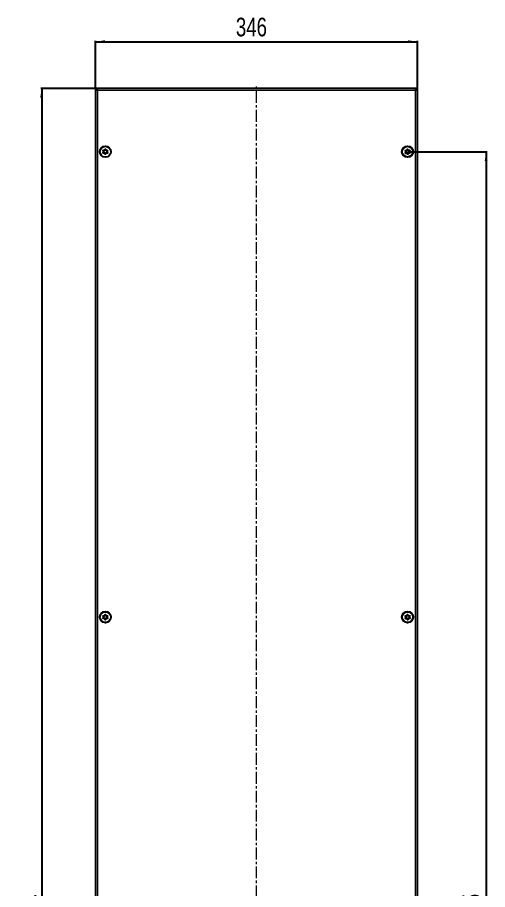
# Model space of a CAD drawing. Header units: millimetres. Extents: x 171 to 1290, y -693 to 1285.
# Drawn here: x 171 to 676, y 309 to 1246 of the extents above; entities that cross this region are included whole.
import ezdxf

# ---------------------------------------------------------------- set-up
doc = ezdxf.new("R2010")
doc.units = ezdxf.units.MM
doc.linetypes.add('CENTERX2', pattern=[20.32, 12.7, -2.54, 2.54, -2.54])
doc.layers.add('FORMAT', color=7, linetype='Continuous')
doc.styles.add('SLDTEXTSTYLE0', font='TXT', dxfattribs={"width": 0.75})
doc.dimstyles.new('SLDDIMSTYLE0', dxfattribs={"dimtxt": 20, "dimasz": 10, "dimexe": 0, "dimexo": 0.0625, "dimgap": 5, "dimtad": 2, "dimdec": 1, "dimrnd": 1e-09, "dimzin": 12, "dimdsep": 46, "dimtxsty": 'SLDTEXTSTYLE0', "dimsah": 1, "dimcen": 0.09, "dimadec": 0, "dimazin": 3, "dimtfac": 1, "dimtofl": 0, "dimtmove": 0, "dimatfit": 3, "dimfxl": 0, "dimfrac": 2, "dimtolj": 1, "dimtzin": 12, "dimarcsym": 0})

# ---------------------------------------------------------------- blocks, each defined once
blk = doc.blocks.new('_D')
at = {"layer": 'FORMAT'}
for p, q in [((254.72, 1170.1), (254.72, 1221.26)), ((254.72, 1220.26), (600.72, 1220.26)), ((600.72, 1170.1), (600.72, 1221.26))]:
    blk.add_line(p, q, dxfattribs=at)
for points in [[(254.72, 1220.26), (264.72, 1218.72), (264.72, 1221.8)], [(600.72, 1220.26), (590.72, 1221.8), (590.72, 1218.72)]]:
    blk.add_solid(points, dxfattribs=at)
at = {"layer": 'FORMAT', "insert": (405.55, 1246.04), "char_height": 20, "attachment_point": 1, "style": 'SLDTEXTSTYLE0'}
blk.add_mtext('346', dxfattribs=at)
blk = doc.blocks.new('_D_1')
at = {"layer": 'FORMAT'}
for p, q in [((256.41, 1170.09), (195.71, 1170.09)), ((196.71, 1170.09), (196.71, -590.91)), ((256.41, -590.91), (195.71, -590.91))]:
    blk.add_line(p, q, dxfattribs=at)
for points in [[(196.71, 1170.09), (195.17, 1160.09), (198.25, 1160.09)], [(196.71, -590.91), (198.25, -580.91), (195.17, -580.91)]]:
    blk.add_solid(points, dxfattribs=at)
at = {"layer": 'FORMAT', "insert": (170.93, 260.03), "char_height": 20, "attachment_point": 1, "rotation": 90, "style": 'SLDTEXTSTYLE0'}
blk.add_mtext('1761', dxfattribs=at)
blk = doc.blocks.new('_D_2')
at = {"layer": 'FORMAT'}
for p, q in [((590.23, 1102.09), (675.72, 1102.09)), ((674.72, 1102.09), (674.72, -522.91)), ((590.23, -522.91), (675.72, -522.91))]:
    blk.add_line(p, q, dxfattribs=at)
for points in [[(674.72, 1102.09), (673.18, 1092.09), (676.26, 1092.09)], [(674.72, -522.91), (676.26, -512.91), (673.18, -512.91)]]:
    blk.add_solid(points, dxfattribs=at)
at = {"layer": 'FORMAT', "insert": (648.94, 260.03), "char_height": 20, "attachment_point": 1, "rotation": 90, "style": 'SLDTEXTSTYLE0'}
blk.add_mtext('1625', dxfattribs=at)

msp = doc.modelspace()

# ---------------------------------------------------------------- linework, layer by layer
at = {"color": 7, "linetype": 'Continuous', "lineweight": 25}
for p, q in [((254.72, 1170.09), (256.22, 1170.09)), ((254.72, 1170.09), (254.72, -590.91)), ((256.42, 1168.97), (256.42, 1170.09)), ((599.02, 1170.09), (256.42, 1170.09)), ((599.02, 1170.09), (599.02, 1168.97)), ((600.72, 1170.09), (599.22, 1170.09)), ((600.72, -590.91), (600.72, 1170.09))]:
    msp.add_line(p, q, dxfattribs=at)
at = {"color": 8, "linetype": 'Continuous', "lineweight": 18}
for p, q in [((598.62, 1167.99), (256.82, 1167.99)), ((256.82, 1167.99), (256.82, -588.81)), ((598.62, -588.81), (598.62, 1167.99))]:
    msp.add_line(p, q, dxfattribs=at)
at = {"color": 7, "linetype": 'Continuous', "lineweight": 25}
for centre, radius in [((265.22, 1102.09), 6), ((265.22, 1102.09), 5.79), ((590.22, 1102.09), 6), ((590.22, 1102.09), 5.78), ((265.22, 1102.09), 1.85), ((590.22, 1102.09), 1.85), ((265.22, 602.09), 6), ((265.22, 602.09), 5.79), ((265.22, 602.09), 1.85), ((590.22, 602.09), 6), ((590.22, 602.09), 5.79), ((590.22, 602.09), 1.85)]:
    msp.add_circle(centre, radius, dxfattribs=at)
for points, knots in [([(254.72, 1170.09), (254.75, 1169.91), (254.81, 1169.56), (255.32, 1169.02), (256.02, 1168.5), (256.56, 1168.16), (256.82, 1167.99)], [0, 0, 0, 0, 0.254757, 0.509649, 0.764542, 1, 1, 1, 1]), ([(256.22, 1170.09), (256.22, 1170), (256.22, 1169.82), (256.26, 1169.55), (256.32, 1169.27), (256.41, 1168.98), (256.5, 1168.72), (256.59, 1168.5), (256.69, 1168.28), (256.76, 1168.11), (256.82, 1167.99)], [0, 0, 0, 0, 0.12932, 0.259537, 0.38885, 0.519059, 0.677145, 0.756725, 0.835282, 1, 1, 1, 1]), ([(598.62, 1167.99), (598.66, 1168.08), (598.74, 1168.26), (598.86, 1168.53), (598.96, 1168.81), (599.06, 1169.1), (599.13, 1169.36), (599.17, 1169.58), (599.21, 1169.8), (599.21, 1169.97), (599.22, 1170.09)], [0, 0, 0, 0, 0.12932, 0.259537, 0.38885, 0.519059, 0.677145, 0.756725, 0.835282, 1, 1, 1, 1]), ([(598.62, 1167.99), (598.9, 1168.17), (599.46, 1168.53), (600.16, 1169.06), (600.63, 1169.58), (600.69, 1169.93), (600.72, 1170.09)], [0, 0, 0, 0, 0.2547527, 0.5096447, 0.7645377, 1, 1, 1, 1]), ([(267.67, 1103.44), (267.66, 1103.45), (267.64, 1103.47), (267.59, 1103.49), (267.45, 1103.52), (267.06, 1103.51), (266.52, 1103.5), (265.97, 1103.8), (265.69, 1104.24), (265.52, 1104.59), (265.4, 1104.8), (265.33, 1104.87), (265.3, 1104.89), (265.26, 1104.89), (265.23, 1104.88), (265.18, 1104.84), (265.02, 1104.62), (264.81, 1104.19), (264.36, 1103.65), (263.65, 1103.56), (263.18, 1103.61), (262.91, 1103.6), (262.85, 1103.57), (262.82, 1103.55), (262.81, 1103.52), (262.81, 1103.48), (262.82, 1103.44), (262.84, 1103.36), (262.95, 1103.16), (263.15, 1102.84), (263.37, 1102.37), (263.33, 1101.74), (263.03, 1101.29), (262.81, 1100.96), (262.75, 1100.83), (262.75, 1100.77), (262.76, 1100.74), (262.79, 1100.71), (262.84, 1100.69), (262.98, 1100.66), (263.37, 1100.67), (263.91, 1100.68), (264.47, 1100.38), (264.74, 1099.94), (264.92, 1099.59), (265.03, 1099.38), (265.1, 1099.31), (265.13, 1099.29), (265.17, 1099.29), (265.2, 1099.3), (265.26, 1099.34), (265.41, 1099.56), (265.62, 1099.99), (266.07, 1100.53), (266.78, 1100.62), (267.25, 1100.57), (267.52, 1100.58), (267.58, 1100.61), (267.61, 1100.63), (267.62, 1100.66), (267.62, 1100.7), (267.62, 1100.74), (267.59, 1100.82), (267.48, 1101.02), (267.28, 1101.34), (267.06, 1101.81), (267.1, 1102.44), (267.4, 1102.89), (267.62, 1103.22), (267.68, 1103.35), (267.68, 1103.41), (267.67, 1103.43), (267.67, 1103.44)], [0, 0, 0, 0, 0.0020087, 0.00442, 0.0093647, 0.0255282, 0.0677053, 0.0957862, 0.1246456, 0.1503415, 0.1605194, 0.1633943, 0.1656965, 0.1672448, 0.1688741, 0.1707699, 0.1786058, 0.2119941, 0.2499945, 0.2879948, 0.3213831, 0.329219, 0.3311148, 0.3327441, 0.3342924, 0.3362166, 0.3385353, 0.3413178, 0.349662, 0.3753578, 0.4042173, 0.4322982, 0.4744753, 0.4906388, 0.4966691, 0.49844, 0.5, 0.5020087, 0.50442, 0.5093647, 0.5255282, 0.5677053, 0.5957862, 0.6246456, 0.6503415, 0.6605194, 0.6633943, 0.6656965, 0.6672448, 0.6688741, 0.6707699, 0.6786058, 0.7119941, 0.7499945, 0.7879948, 0.8213831, 0.829219, 0.8311148, 0.8327441, 0.8342924, 0.8362166, 0.8385353, 0.8413178, 0.849662, 0.8753578, 0.9042173, 0.9322982, 0.9744753, 0.9906388, 0.9966691, 0.99844, 1, 1, 1, 1]), ([(587.76, 1103.44), (587.76, 1103.43), (587.75, 1103.4), (587.76, 1103.34), (587.82, 1103.21), (588.03, 1102.89), (588.33, 1102.44), (588.37, 1101.81), (588.15, 1101.34), (587.94, 1101.01), (587.83, 1100.8), (587.81, 1100.7), (587.81, 1100.66), (587.82, 1100.63), (587.85, 1100.61), (587.91, 1100.58), (588.18, 1100.57), (588.65, 1100.62), (589.36, 1100.53), (589.81, 1099.99), (590.02, 1099.56), (590.18, 1099.34), (590.23, 1099.3), (590.26, 1099.29), (590.29, 1099.29), (590.33, 1099.31), (590.36, 1099.34), (590.41, 1099.4), (590.52, 1099.6), (590.69, 1099.94), (590.97, 1100.38), (591.52, 1100.68), (592.06, 1100.67), (592.45, 1100.66), (592.6, 1100.69), (592.65, 1100.72), (592.67, 1100.74), (592.68, 1100.78), (592.67, 1100.84), (592.61, 1100.97), (592.4, 1101.29), (592.1, 1101.74), (592.06, 1102.37), (592.28, 1102.84), (592.49, 1103.17), (592.6, 1103.38), (592.62, 1103.48), (592.62, 1103.52), (592.61, 1103.55), (592.58, 1103.57), (592.52, 1103.6), (592.25, 1103.61), (591.78, 1103.56), (591.07, 1103.65), (590.62, 1104.19), (590.41, 1104.62), (590.26, 1104.84), (590.2, 1104.88), (590.17, 1104.89), (590.14, 1104.89), (590.11, 1104.87), (590.07, 1104.84), (590.02, 1104.78), (589.91, 1104.58), (589.74, 1104.24), (589.47, 1103.8), (588.91, 1103.5), (588.37, 1103.51), (587.98, 1103.52), (587.83, 1103.49), (587.78, 1103.46), (587.77, 1103.45), (587.76, 1103.44)], [0, 0, 0, 0, 0.002009, 0.00442, 0.009365, 0.025528, 0.067705, 0.095786, 0.124646, 0.150342, 0.160519, 0.163394, 0.165697, 0.167245, 0.168874, 0.17077, 0.178606, 0.211994, 0.249994, 0.287995, 0.321383, 0.329219, 0.331115, 0.332744, 0.334292, 0.336217, 0.338535, 0.341318, 0.349662, 0.375358, 0.404217, 0.432298, 0.474475, 0.490639, 0.496669, 0.49844, 0.5, 0.502009, 0.50442, 0.509365, 0.525528, 0.567705, 0.595786, 0.624646, 0.650342, 0.660519, 0.663394, 0.665697, 0.667245, 0.668874, 0.67077, 0.678606, 0.711994, 0.749994, 0.787995, 0.821383, 0.829219, 0.831115, 0.832744, 0.834292, 0.836217, 0.838535, 0.841318, 0.849662, 0.875358, 0.904217, 0.932298, 0.974475, 0.990639, 0.996669, 0.99844, 1, 1, 1, 1]), ([(267.67, 603.44), (267.66, 603.45), (267.64, 603.47), (267.59, 603.49), (267.45, 603.52), (267.06, 603.51), (266.52, 603.5), (265.97, 603.8), (265.69, 604.24), (265.52, 604.59), (265.4, 604.8), (265.33, 604.87), (265.3, 604.89), (265.26, 604.89), (265.23, 604.88), (265.18, 604.84), (265.02, 604.62), (264.81, 604.19), (264.36, 603.65), (263.65, 603.56), (263.18, 603.61), (262.91, 603.6), (262.85, 603.57), (262.82, 603.55), (262.81, 603.52), (262.81, 603.48), (262.82, 603.44), (262.84, 603.36), (262.95, 603.16), (263.15, 602.84), (263.37, 602.37), (263.33, 601.74), (263.03, 601.29), (262.81, 600.96), (262.75, 600.83), (262.75, 600.77), (262.76, 600.74), (262.79, 600.71), (262.84, 600.69), (262.98, 600.66), (263.37, 600.67), (263.91, 600.68), (264.47, 600.38), (264.74, 599.94), (264.92, 599.59), (265.03, 599.38), (265.1, 599.31), (265.13, 599.29), (265.17, 599.29), (265.2, 599.3), (265.26, 599.34), (265.41, 599.56), (265.62, 599.99), (266.07, 600.53), (266.78, 600.62), (267.25, 600.57), (267.52, 600.58), (267.58, 600.61), (267.61, 600.63), (267.62, 600.66), (267.62, 600.7), (267.62, 600.74), (267.59, 600.82), (267.48, 601.02), (267.28, 601.34), (267.06, 601.81), (267.1, 602.44), (267.4, 602.89), (267.62, 603.22), (267.68, 603.35), (267.68, 603.41), (267.67, 603.43), (267.67, 603.44)], [0, 0, 0, 0, 0.002009, 0.00442, 0.009365, 0.025528, 0.067705, 0.095786, 0.124646, 0.150342, 0.160519, 0.163394, 0.165697, 0.167245, 0.168874, 0.17077, 0.178606, 0.211994, 0.249994, 0.287995, 0.321383, 0.329219, 0.331115, 0.332744, 0.334292, 0.336217, 0.338535, 0.341318, 0.349662, 0.375358, 0.404217, 0.432298, 0.474475, 0.490639, 0.496669, 0.49844, 0.5, 0.502009, 0.50442, 0.509365, 0.525528, 0.567705, 0.595786, 0.624646, 0.650342, 0.660519, 0.663394, 0.665697, 0.667245, 0.668874, 0.67077, 0.678606, 0.711994, 0.749994, 0.787995, 0.821383, 0.829219, 0.831115, 0.832744, 0.834292, 0.836217, 0.838535, 0.841318, 0.849662, 0.875358, 0.904217, 0.932298, 0.974475, 0.990639, 0.996669, 0.99844, 1, 1, 1, 1]), ([(587.76, 603.44), (587.76, 603.43), (587.75, 603.4), (587.76, 603.34), (587.82, 603.21), (588.03, 602.89), (588.33, 602.44), (588.37, 601.81), (588.15, 601.34), (587.94, 601.01), (587.83, 600.8), (587.81, 600.7), (587.81, 600.66), (587.82, 600.63), (587.85, 600.61), (587.91, 600.58), (588.18, 600.57), (588.65, 600.62), (589.36, 600.53), (589.81, 599.99), (590.02, 599.56), (590.18, 599.34), (590.23, 599.3), (590.26, 599.29), (590.29, 599.29), (590.33, 599.31), (590.36, 599.34), (590.41, 599.4), (590.52, 599.6), (590.69, 599.94), (590.97, 600.38), (591.52, 600.68), (592.06, 600.67), (592.45, 600.66), (592.6, 600.69), (592.65, 600.72), (592.67, 600.74), (592.68, 600.78), (592.67, 600.84), (592.61, 600.97), (592.4, 601.29), (592.1, 601.74), (592.06, 602.37), (592.28, 602.84), (592.49, 603.17), (592.6, 603.38), (592.62, 603.48), (592.62, 603.52), (592.61, 603.55), (592.58, 603.57), (592.52, 603.6), (592.25, 603.61), (591.78, 603.56), (591.07, 603.65), (590.62, 604.19), (590.41, 604.62), (590.26, 604.84), (590.2, 604.88), (590.17, 604.89), (590.14, 604.89), (590.11, 604.87), (590.07, 604.84), (590.02, 604.78), (589.91, 604.58), (589.74, 604.24), (589.47, 603.8), (588.91, 603.5), (588.37, 603.51), (587.98, 603.52), (587.83, 603.49), (587.78, 603.46), (587.77, 603.45), (587.76, 603.44)], [0, 0, 0, 0, 0.0020087, 0.00442, 0.0093647, 0.0255282, 0.0677053, 0.0957862, 0.1246456, 0.1503415, 0.1605194, 0.1633943, 0.1656965, 0.1672448, 0.1688741, 0.1707699, 0.1786058, 0.2119941, 0.2499945, 0.2879948, 0.3213831, 0.329219, 0.3311148, 0.3327441, 0.3342924, 0.3362166, 0.3385353, 0.3413178, 0.349662, 0.3753578, 0.4042173, 0.4322982, 0.4744753, 0.4906388, 0.4966691, 0.49844, 0.5, 0.5020087, 0.50442, 0.5093647, 0.5255282, 0.5677053, 0.5957862, 0.6246456, 0.6503415, 0.6605194, 0.6633943, 0.6656965, 0.6672448, 0.6688741, 0.6707699, 0.6786058, 0.7119941, 0.7499945, 0.7879948, 0.8213831, 0.829219, 0.8311148, 0.8327441, 0.8342924, 0.8362166, 0.8385353, 0.8413178, 0.849662, 0.8753578, 0.9042173, 0.9322982, 0.9744753, 0.9906388, 0.9966691, 0.99844, 1, 1, 1, 1])]:
    msp.add_open_spline(points, degree=3, knots=knots, dxfattribs=at)
for points in [[(256.82, 1167.99), (256.78, 1168.27), (256.72, 1168.82), (256.62, 1169.51), (256.52, 1170), (256.45, 1170.06), (256.42, 1170.09)], [(599.02, 1170.09), (598.98, 1170.06), (598.92, 1170), (598.82, 1169.51), (598.72, 1168.82), (598.65, 1168.27), (598.62, 1167.99)]]:
    msp.add_open_spline(points, degree=3, dxfattribs=at)
at = {"layer": 'FORMAT', "linetype": 'CENTERX2', "lineweight": 18}
msp.add_line((427.72, -592.91), (427.72, 1172.09), dxfattribs=at)

# ---------------------------------------------------------------- dimensions: what is measured, and where the dimension line sits
at = {"layer": 'FORMAT'}
dim = msp.add_linear_dim(base=(600.72, 1220.26), p1=(254.72, 1170.09), p2=(600.72, 1170.09), dimstyle='SLDDIMSTYLE0', dxfattribs=at)
dim.commit()
dim.dimension.update_dxf_attribs({"geometry": '_D', "text_midpoint": (427.72, 1220.26), "dimtype": 160})
for base, p1, p2, picture, middle in [((196.71, -590.91), (256.42, 1170.09), (256.42, -590.91), '_D_1', (196.71, 289.59)), ((674.72, -522.91), (590.22, 1102.09), (590.22, -522.91), '_D_2', (674.72, 289.59))]:
    dim = msp.add_linear_dim(base=base, p1=p1, p2=p2, angle=90, dimstyle='SLDDIMSTYLE0', dxfattribs=at)
    dim.commit()
    dim.dimension.update_dxf_attribs({"geometry": picture, "text_midpoint": middle, "dimtype": 160})

doc.saveas('drawing.dxf')
